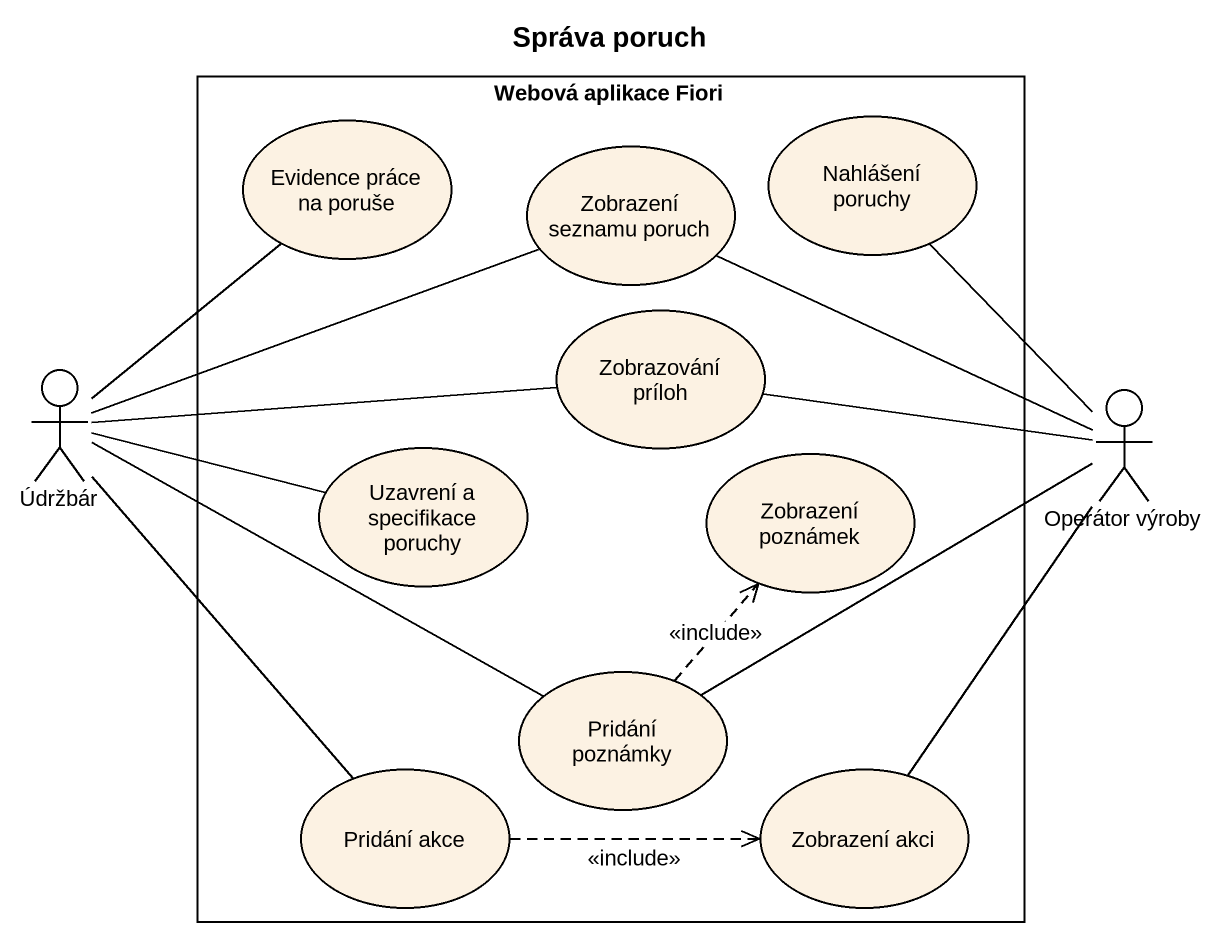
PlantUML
@startuml
title Správa poruch
rectangle "Webová aplikace Fiori" as Webová_aplikace_Fiori {
  usecase "Evidence práce na poruše" as Evidence_práce_na_poruše
  usecase "Zobrazení seznamu poruch" as Zobrazení_seznamu_poruch
  usecase "Nahlášení poruchy" as Nahlášení_poruchy
  usecase "Zobrazování príloh" as Zobrazování_príloh
  usecase "Uzavrení a specifikace poruchy" as Uzavrení_a_specifikace
  usecase "Zobrazení poznámek" as Zobrazení_poznámek
  usecase "Pridání poznámky" as Pridání_poznámky
  usecase "Pridání akce" as Pridání_akce
  usecase "Zobrazení akci" as Zobrazení_akci
}
actor Údržbár
actor "Operátor výroby" as Operátor_výroby
Zobrazení_seznamu_poruch -right- Operátor_výroby
Zobrazování_príloh -right- Operátor_výroby
Údržbár -up- Evidence_práce_na_poruše
Údržbár -right- Zobrazení_seznamu_poruch
Údržbár -right- Zobrazování_príloh
Údržbár -right- Uzavrení_a_specifikace
Údržbár -right- Pridání_poznámky
Údržbár -- Pridání_akce
Operátor_výroby -up- Nahlášení_poruchy
Pridání_poznámky -right- Operátor_výroby
Pridání_poznámky .up.> Zobrazení_poznámek : <<include>>
Pridání_akce .right.> Zobrazení_akci : <<include>>
Zobrazení_akci -up- Operátor_výroby
@enduml
